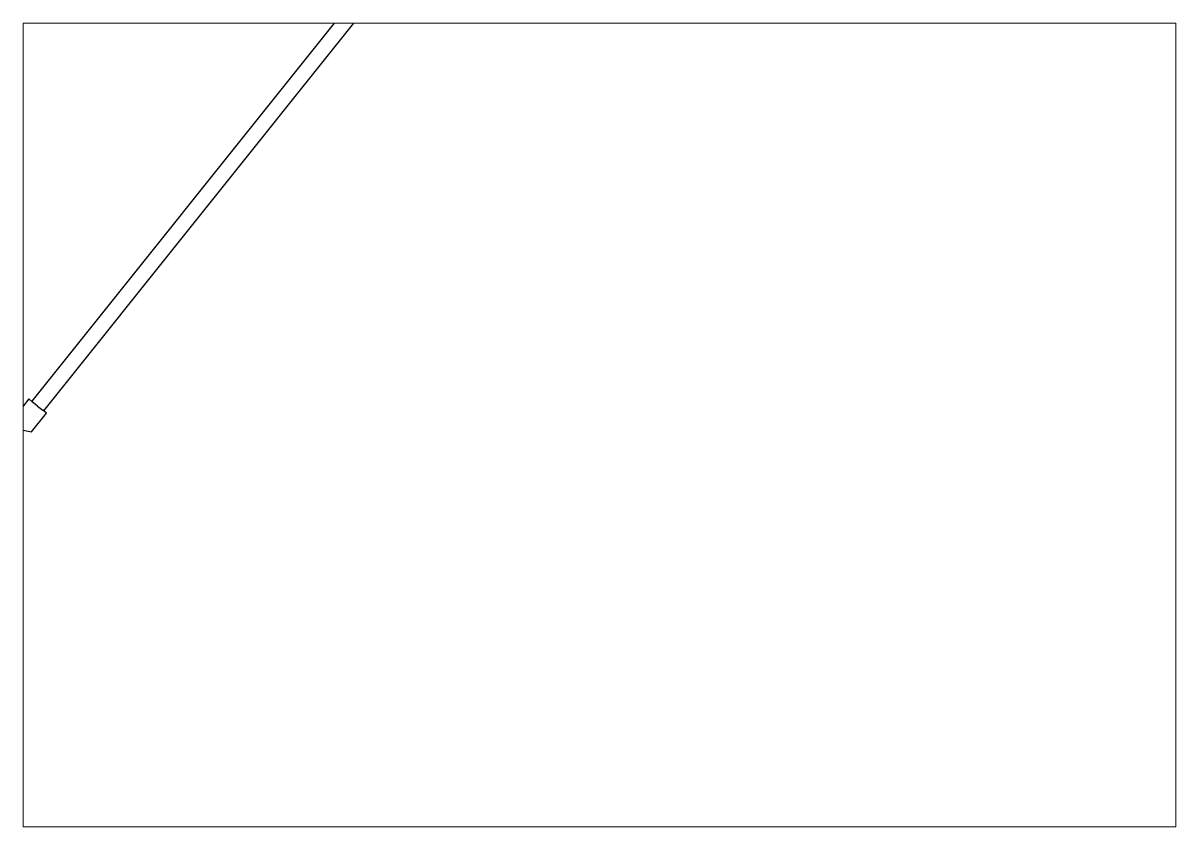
# Paper-space layout 'Layout1' of a CAD drawing. Header units: millimetres. Extents: x 29 to 258, y 20 to 180.
# The model-space entities are those that its viewports show. They can reach past a viewport. Long polylines and large blocks are cut down to what shows.
import ezdxf

# ---------------------------------------------------------------- set-up
doc = ezdxf.new("R2010")
doc.units = ezdxf.units.MM
doc.layers.add('KwikScaf Matrix', color=7, linetype='Continuous')

# ---------------------------------------------------------------- blocks, each defined once
blk = doc.blocks.new('Endon 2D Cross Brace 3.6 Metre D')
at = {"color": 0}
for p, q in [((2165.7, 2803.4), (12, 111.4)), ((2203.5, 2773.2), (49.8, 81.2)), ((2.8, 118.8), (-44.5, 59.6)), ((14, 109.8), (2.8, 118.8)), ((11.7, 14.6), (59, 73.8)), ((30.9, 96.3), (14, 109.8)), ((30.9, 96.3), (47.9, 82.7)), ((59, 73.8), (47.9, 82.7)), ((-44.5, 59.6), (-28.1, 22.5)), ((-28.1, 22.5), (11.7, 14.6))]:
    blk.add_line(p, q, dxfattribs=at)

msp = doc.modelspace()

# ---------------------------------------------------------------- block references
at = {"layer": 'KwikScaf Matrix'}
msp.add_blockref('Endon 2D Cross Brace 3.6 Metre D', (0, 0), dxfattribs=at)

psp = doc.layouts.get("Layout1")

# ---------------------------------------------------------------- viewports
at = {"layer": '0'}
psp.add_viewport(center=(143.44, 99.94), size=(229.5, 159.9015), view_center_point=(1818.25, 36), view_height=2555.159, dxfattribs=at)

doc.saveas('drawing.dxf')
